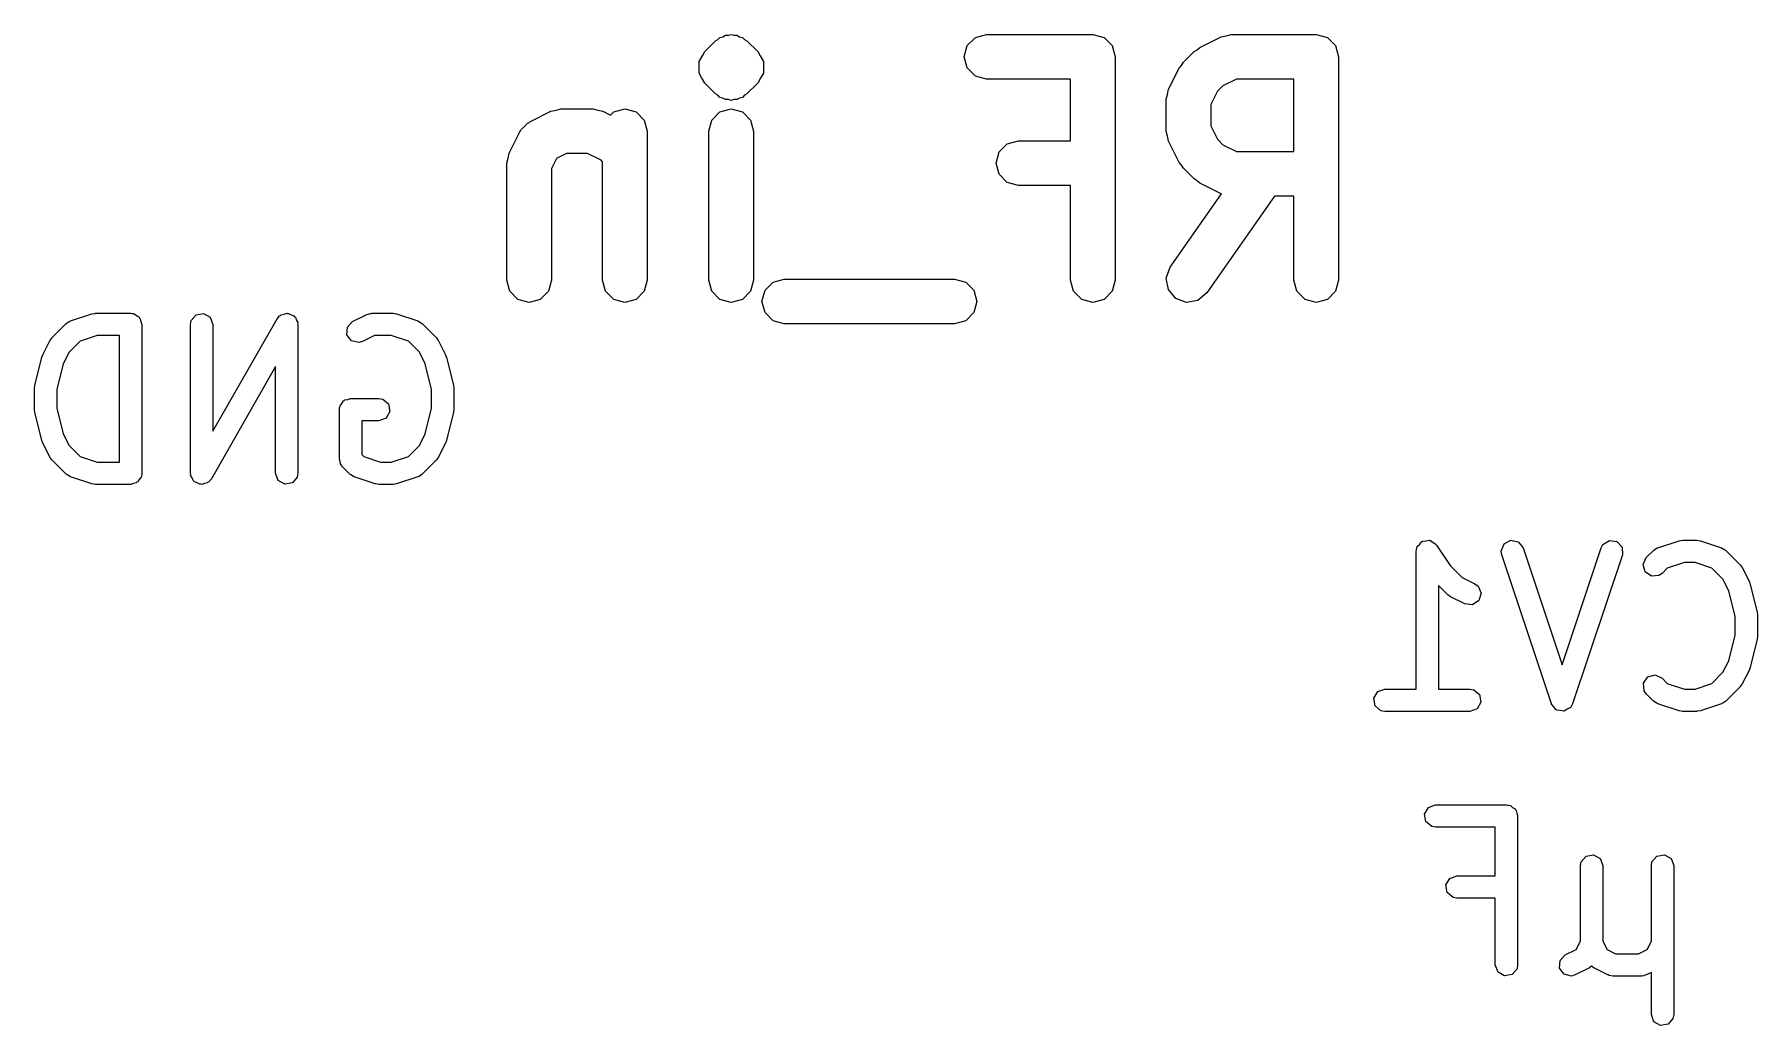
# Model space of a CAD drawing. Extents: x 10 to 287, y -200 to -10.
# Drawn here: x 155.07 to 166.64, y -78.08 to -71.42 of the extents above; entities that cross this region are included whole.
import ezdxf

# ---------------------------------------------------------------- set-up
doc = ezdxf.new("R2010")
doc.units = 0
doc.layers.add('BLACK', color=7, linetype='CONTINUOUS')

msp = doc.modelspace()

# ---------------------------------------------------------------- linework, layer by layer
at = {"layer": 'BLACK', "linetype": 'CONTINUOUS'}
for p, q in [((159.573, -71.5339), (159.644, -71.4625)), ((159.644, -71.4625), (159.661, -71.4526)), ((159.644, -71.4625), (159.644, -71.4625)), ((159.644, -71.4625), (159.644, -71.4625)), ((159.661, -71.4526), (159.675, -71.4387)), ((159.675, -71.4387), (159.694, -71.4336)), ((159.694, -71.4336), (159.711, -71.4237)), ((159.711, -71.4237), (159.731, -71.4237)), ((159.731, -71.4237), (159.75, -71.4186)), ((159.75, -71.4186), (159.769, -71.4237)), ((159.769, -71.4237), (159.789, -71.4237)), ((159.789, -71.4237), (159.806, -71.4336)), ((159.806, -71.4336), (159.825, -71.4387)), ((159.825, -71.4387), (159.839, -71.4526)), ((159.839, -71.4526), (159.856, -71.4625)), ((159.856, -71.4625), (159.856, -71.4625)), ((159.856, -71.4625), (159.856, -71.4625)), ((159.856, -71.4625), (159.928, -71.5339)), ((161.315, -71.5686), (161.335, -71.4936)), ((161.335, -71.4936), (161.39, -71.4387)), ((161.39, -71.4387), (161.465, -71.4186)), ((161.465, -71.4186), (162.179, -71.4186)), ((162.179, -71.4186), (162.254, -71.4387)), ((162.254, -71.4387), (162.309, -71.4936)), ((162.309, -71.4936), (162.329, -71.5686)), ((162.879, -71.5219), (162.897, -71.5058)), ((162.897, -71.5058), (163.04, -71.4344)), ((163.04, -71.4344), (163.074, -71.4275)), ((163.074, -71.4275), (163.107, -71.4186)), ((163.107, -71.4186), (163.679, -71.4186)), ((163.679, -71.4186), (163.754, -71.4387)), ((163.754, -71.4387), (163.809, -71.4936)), ((163.809, -71.4936), (163.829, -71.5686)), ((159.534, -71.6012), (159.557, -71.5617)), ((159.534, -71.6788), (159.534, -71.6012)), ((159.557, -71.5617), (159.573, -71.5339)), ((159.928, -71.5339), (159.928, -71.5339)), ((159.928, -71.5339), (159.928, -71.5339)), ((159.928, -71.5339), (159.944, -71.5617)), ((159.944, -71.5617), (159.967, -71.6012)), ((159.967, -71.6012), (159.967, -71.6788)), ((161.335, -71.6436), (161.315, -71.5686)), ((162.329, -71.5686), (162.329, -73.0686)), ((162.759, -71.6443), (162.775, -71.6263)), ((162.775, -71.6263), (162.787, -71.6054)), ((162.787, -71.6054), (162.859, -71.5339)), ((162.859, -71.5339), (162.879, -71.5219)), ((163.829, -71.5686), (163.829, -73.0686)), ((159.55, -71.7071), (159.534, -71.6788)), ((159.573, -71.7461), (159.55, -71.7071)), ((159.644, -71.8175), (159.573, -71.7461)), ((159.928, -71.7461), (159.856, -71.8175)), ((159.95, -71.7071), (159.928, -71.7461)), ((159.928, -71.7461), (159.928, -71.7461)), ((159.967, -71.6788), (159.95, -71.7071)), ((161.39, -71.6985), (161.335, -71.6436)), ((161.465, -71.7186), (161.39, -71.6985)), ((162.029, -71.7186), (161.465, -71.7186)), ((162.029, -72.1329), (162.029, -71.7186)), ((162.688, -71.7872), (162.759, -71.6443)), ((163.143, -71.7186), (163.053, -71.7633)), ((163.529, -71.7186), (163.143, -71.7186)), ((163.529, -72.2043), (163.529, -71.7186)), ((159.661, -71.8274), (159.644, -71.8175)), ((159.644, -71.8175), (159.644, -71.8175)), ((159.675, -71.8413), (159.661, -71.8274)), ((159.694, -71.8464), (159.675, -71.8413)), ((159.711, -71.8563), (159.694, -71.8464)), ((159.731, -71.8563), (159.711, -71.8563)), ((159.75, -71.8614), (159.731, -71.8563)), ((159.769, -71.8563), (159.75, -71.8614)), ((159.789, -71.8563), (159.769, -71.8563)), ((159.806, -71.8464), (159.789, -71.8563)), ((159.825, -71.8413), (159.806, -71.8464)), ((159.839, -71.8274), (159.825, -71.8413)), ((159.856, -71.8175), (159.839, -71.8274)), ((162.672, -71.8543), (162.681, -71.821)), ((162.672, -72.0686), (162.672, -71.8543)), ((162.681, -71.821), (162.688, -71.7872)), ((163.016, -71.8003), (162.972, -71.8897)), ((163.053, -71.7633), (163.016, -71.8003)), ((158.397, -72.0058), (158.54, -71.9344)), ((158.54, -71.9344), (158.574, -71.9275)), ((158.574, -71.9275), (158.607, -71.9186)), ((158.607, -71.9186), (158.822, -71.9186)), ((158.822, -71.9186), (158.855, -71.9275)), ((158.855, -71.9275), (158.889, -71.9344)), ((158.889, -71.9344), (158.94, -71.9599)), ((158.94, -71.9599), (158.961, -71.9387)), ((158.961, -71.9387), (159.036, -71.9186)), ((159.036, -71.9186), (159.111, -71.9387)), ((159.111, -71.9387), (159.166, -71.9936)), ((159.62, -71.9936), (159.675, -71.9387)), ((159.675, -71.9387), (159.75, -71.9186)), ((159.75, -71.9186), (159.825, -71.9387)), ((159.825, -71.9387), (159.88, -71.9936)), ((162.972, -71.8897), (162.972, -72.0332)), ((158.259, -72.2158), (158.33, -72.0729)), ((158.33, -72.0729), (158.336, -72.0661)), ((158.336, -72.0661), (158.339, -72.0574)), ((158.339, -72.0574), (158.362, -72.0374)), ((158.362, -72.0374), (158.382, -72.0148)), ((158.382, -72.0148), (158.391, -72.0119)), ((158.391, -72.0119), (158.397, -72.0058)), ((159.166, -71.9936), (159.186, -72.0686)), ((159.186, -72.0686), (159.186, -73.0686)), ((159.6, -72.0686), (159.62, -71.9936)), ((159.6, -73.0686), (159.6, -72.0686)), ((159.88, -71.9936), (159.9, -72.0686)), ((159.9, -72.0686), (159.9, -73.0686)), ((162.681, -72.1019), (162.672, -72.0686)), ((162.972, -72.0332), (163.016, -72.1226)), ((161.529, -72.2829), (161.549, -72.2079)), ((161.549, -72.2079), (161.604, -72.153)), ((161.604, -72.153), (161.679, -72.1329)), ((161.679, -72.1329), (162.029, -72.1329)), ((162.688, -72.1357), (162.681, -72.1019)), ((162.759, -72.2785), (162.688, -72.1357)), ((163.016, -72.1226), (163.053, -72.1596)), ((163.053, -72.1596), (163.143, -72.2043)), ((163.143, -72.2043), (163.529, -72.2043)), ((158.243, -72.2829), (158.252, -72.2496)), ((158.243, -73.0686), (158.243, -72.2829)), ((158.252, -72.2496), (158.259, -72.2158)), ((158.576, -72.2518), (158.543, -72.3183)), ((158.543, -72.3183), (158.543, -73.0686)), ((158.643, -72.2186), (158.576, -72.2518)), ((158.786, -72.2186), (158.643, -72.2186)), ((158.876, -72.2633), (158.786, -72.2186)), ((158.886, -72.2736), (158.876, -72.2633)), ((158.886, -73.0686), (158.886, -72.2736)), ((161.549, -72.3579), (161.529, -72.2829)), ((162.775, -72.2966), (162.759, -72.2785)), ((162.787, -72.3175), (162.775, -72.2966)), ((162.859, -72.3889), (162.787, -72.3175)), ((161.604, -72.4128), (161.549, -72.3579)), ((161.679, -72.4329), (161.604, -72.4128)), ((162.029, -72.4329), (161.679, -72.4329)), ((162.029, -73.0686), (162.029, -72.4329)), ((162.879, -72.401), (162.859, -72.3889)), ((162.897, -72.417), (162.879, -72.401)), ((163.04, -72.4884), (162.897, -72.417)), ((162.699, -72.9826), (163.044, -72.4892)), ((163.4, -72.5043), (162.945, -73.1546)), ((163.044, -72.4892), (163.04, -72.4884)), ((163.529, -72.5043), (163.4, -72.5043)), ((163.529, -73.0686), (163.529, -72.5043)), ((162.672, -73.0555), (162.699, -72.9826)), ((158.263, -73.1436), (158.243, -73.0686)), ((158.543, -73.0686), (158.523, -73.1436)), ((158.906, -73.1436), (158.886, -73.0686)), ((159.186, -73.0686), (159.166, -73.1436)), ((159.62, -73.1436), (159.6, -73.0686)), ((159.9, -73.0686), (159.88, -73.1436)), ((159.978, -73.1364), (160.032, -73.0815)), ((160.032, -73.0815), (160.107, -73.0614)), ((160.107, -73.0614), (161.25, -73.0614)), ((161.25, -73.0614), (161.325, -73.0815)), ((161.325, -73.0815), (161.38, -73.1364)), ((162.049, -73.1436), (162.029, -73.0686)), ((162.329, -73.0686), (162.309, -73.1436)), ((162.686, -73.132), (162.672, -73.0555)), ((162.736, -73.1915), (162.686, -73.132)), ((163.549, -73.1436), (163.529, -73.0686)), ((163.829, -73.0686), (163.809, -73.1436)), ((158.318, -73.1985), (158.263, -73.1436)), ((158.393, -73.2186), (158.318, -73.1985)), ((158.468, -73.1985), (158.393, -73.2186)), ((158.523, -73.1436), (158.468, -73.1985)), ((158.961, -73.1985), (158.906, -73.1436)), ((159.036, -73.2186), (158.961, -73.1985)), ((159.111, -73.1985), (159.036, -73.2186)), ((159.166, -73.1436), (159.111, -73.1985)), ((159.675, -73.1985), (159.62, -73.1436)), ((159.75, -73.2186), (159.675, -73.1985)), ((159.825, -73.1985), (159.75, -73.2186)), ((159.88, -73.1436), (159.825, -73.1985)), ((159.957, -73.2114), (159.978, -73.1364)), ((159.978, -73.2864), (159.957, -73.2114)), ((161.38, -73.1364), (161.4, -73.2114)), ((161.4, -73.2114), (161.38, -73.2864)), ((162.104, -73.1985), (162.049, -73.1436)), ((162.179, -73.2186), (162.104, -73.1985)), ((162.254, -73.1985), (162.179, -73.2186)), ((162.309, -73.1436), (162.254, -73.1985)), ((162.809, -73.218), (162.736, -73.1915)), ((162.885, -73.2045), (162.809, -73.218)), ((162.945, -73.1546), (162.885, -73.2045)), ((163.604, -73.1985), (163.549, -73.1436)), ((163.679, -73.2186), (163.604, -73.1985)), ((163.754, -73.1985), (163.679, -73.2186)), ((163.809, -73.1436), (163.754, -73.1985)), ((155.188, -73.4562), (155.284, -73.361)), ((155.284, -73.361), (155.305, -73.346)), ((155.305, -73.346), (155.309, -73.3456)), ((155.309, -73.3456), (155.313, -73.3428)), ((155.313, -73.3428), (155.456, -73.2952)), ((155.456, -73.2952), (155.478, -73.2919)), ((155.478, -73.2919), (155.479, -73.2914)), ((155.479, -73.2914), (155.718, -73.2914)), ((155.718, -73.2914), (155.727, -73.2931)), ((155.727, -73.2931), (155.731, -73.2925)), ((155.731, -73.2925), (155.733, -73.2942)), ((155.733, -73.2942), (155.743, -73.2959)), ((155.743, -73.2959), (155.758, -73.3084)), ((155.758, -73.3084), (155.775, -73.3182)), ((155.775, -73.3182), (155.777, -73.3245)), ((155.777, -73.3245), (155.782, -73.3289)), ((155.782, -73.3289), (155.786, -73.3481)), ((155.786, -73.3481), (155.793, -73.3664)), ((155.793, -73.3664), (155.793, -74.3664)), ((156.119, -73.3664), (156.123, -73.3407)), ((156.119, -74.3664), (156.119, -73.3664)), ((156.123, -73.3407), (156.156, -73.3014)), ((156.156, -73.3014), (156.207, -73.2925)), ((156.207, -73.2925), (156.251, -73.3182)), ((156.251, -73.3182), (156.269, -73.3664)), ((156.269, -74.084), (156.7, -73.3292)), ((156.269, -73.3664), (156.269, -74.084)), ((156.7, -73.3292), (156.717, -73.3091)), ((156.717, -73.3091), (156.723, -73.3067)), ((156.723, -73.3067), (156.728, -73.3014)), ((156.728, -73.3014), (156.747, -73.2981)), ((156.747, -73.2981), (156.765, -73.2914)), ((156.765, -73.2914), (156.771, -73.2937)), ((156.771, -73.2937), (156.778, -73.2925)), ((156.778, -73.2925), (156.795, -73.3022)), ((156.795, -73.3022), (156.813, -73.3087)), ((156.813, -73.3087), (156.817, -73.3147)), ((156.817, -73.3147), (156.823, -73.3182)), ((156.823, -73.3182), (156.829, -73.3363)), ((156.829, -73.3363), (156.839, -73.353)), ((156.839, -73.353), (156.838, -73.3599)), ((156.838, -73.3599), (156.84, -73.3664)), ((156.84, -73.3664), (156.84, -74.3664)), ((157.173, -73.3842), (157.208, -73.3469)), ((157.208, -73.3469), (157.303, -73.2993)), ((157.303, -73.2993), (157.328, -73.2919)), ((157.328, -73.2919), (157.332, -73.2929)), ((157.332, -73.2929), (157.337, -73.2914)), ((157.337, -73.2914), (157.479, -73.2914)), ((157.479, -73.2914), (157.502, -73.2953)), ((157.502, -73.2953), (157.503, -73.2952)), ((157.503, -73.2952), (157.646, -73.3428)), ((157.646, -73.3428), (157.669, -73.3553)), ((157.669, -73.3553), (157.671, -73.3591)), ((157.671, -73.3591), (157.675, -73.361)), ((157.675, -73.361), (157.771, -73.4562)), ((160.032, -73.3413), (159.978, -73.2864)), ((160.107, -73.3614), (160.032, -73.3413)), ((161.25, -73.3614), (160.107, -73.3614)), ((161.325, -73.3413), (161.25, -73.3614)), ((161.38, -73.2864), (161.325, -73.3413)), ((155.127, -73.5709), (155.174, -73.4757)), ((155.174, -73.4757), (155.188, -73.4577)), ((155.188, -73.4577), (155.188, -73.4562)), ((155.377, -73.4796), (155.303, -73.5537)), ((155.492, -73.4414), (155.377, -73.4796)), ((155.643, -73.4414), (155.492, -73.4414)), ((155.643, -74.2914), (155.643, -73.4414)), ((157.169, -73.4354), (157.173, -73.3842)), ((157.2, -73.4766), (157.169, -73.4354)), ((157.25, -73.4885), (157.2, -73.4766)), ((157.275, -73.4811), (157.25, -73.4885)), ((157.354, -73.4414), (157.275, -73.4811)), ((157.467, -73.4414), (157.354, -73.4414)), ((157.582, -73.4796), (157.467, -73.4414)), ((157.656, -73.5537), (157.582, -73.4796)), ((157.771, -73.4562), (157.783, -73.4746)), ((157.783, -73.4746), (157.785, -73.4757)), ((157.785, -73.4757), (157.832, -73.5709)), ((155.073, -73.7768), (155.121, -73.5863)), ((155.121, -73.5863), (155.126, -73.5745)), ((155.126, -73.5745), (155.127, -73.5709)), ((155.303, -73.5537), (155.264, -73.6307)), ((157.694, -73.6307), (157.656, -73.5537)), ((157.832, -73.5709), (157.836, -73.5833)), ((157.836, -73.5833), (157.838, -73.5863)), ((157.838, -73.5863), (157.886, -73.7768)), ((155.264, -73.6307), (155.221, -73.8042)), ((156.69, -73.6488), (156.259, -74.4036)), ((156.69, -74.3664), (156.69, -73.6488)), ((157.738, -73.8042), (157.694, -73.6307)), ((155.071, -73.795), (155.074, -73.7802)), ((155.071, -73.9378), (155.071, -73.795)), ((155.074, -73.7802), (155.073, -73.7768)), ((155.221, -73.8042), (155.221, -73.9286)), ((157.738, -73.9286), (157.738, -73.8042)), ((157.886, -73.7768), (157.887, -73.7917)), ((157.887, -73.7917), (157.888, -73.795)), ((157.888, -73.795), (157.888, -73.9378)), ((155.072, -73.9411), (155.071, -73.9378)), ((155.073, -73.956), (155.072, -73.9411)), ((155.221, -73.9286), (155.264, -74.1021)), ((157.119, -73.9378), (157.12, -73.9281)), ((157.119, -74.2711), (157.119, -73.9378)), ((157.12, -73.9248), (157.122, -73.9219)), ((157.12, -73.9281), (157.12, -73.9248)), ((157.122, -73.9219), (157.123, -73.9122)), ((157.123, -73.9122), (157.136, -73.8972)), ((157.136, -73.8972), (157.146, -73.8804)), ((157.146, -73.8804), (157.152, -73.878)), ((157.152, -73.878), (157.156, -73.8729)), ((157.156, -73.8729), (157.175, -73.8695)), ((157.175, -73.8695), (157.194, -73.8628)), ((157.194, -73.8628), (157.384, -73.8628)), ((157.384, -73.8628), (157.41, -73.8673)), ((157.41, -73.8673), (157.449, -73.9003)), ((157.449, -73.9003), (157.458, -73.9508)), ((157.694, -74.1021), (157.738, -73.9286)), ((157.888, -73.9378), (157.885, -73.9526)), ((155.121, -74.1465), (155.073, -73.956)), ((157.384, -74.0128), (157.269, -74.0128)), ((157.269, -74.0128), (157.269, -74.2401)), ((157.432, -73.9953), (157.384, -74.0128)), ((157.458, -73.9508), (157.432, -73.9953)), ((157.886, -73.956), (157.838, -74.1465)), ((157.885, -73.9526), (157.886, -73.956)), ((155.123, -74.1494), (155.121, -74.1465)), ((155.127, -74.1618), (155.123, -74.1494)), ((155.174, -74.2571), (155.127, -74.1618)), ((155.264, -74.1021), (155.303, -74.1791)), ((157.656, -74.1791), (157.694, -74.1021)), ((157.832, -74.1618), (157.785, -74.2571)), ((157.833, -74.1583), (157.832, -74.1618)), ((157.838, -74.1465), (157.833, -74.1583)), ((155.175, -74.2582), (155.174, -74.2571)), ((155.188, -74.2766), (155.175, -74.2582)), ((155.284, -74.3718), (155.188, -74.2766)), ((155.303, -74.1791), (155.377, -74.2532)), ((155.377, -74.2532), (155.492, -74.2914)), ((155.492, -74.2914), (155.643, -74.2914)), ((157.124, -74.2865), (157.119, -74.2711)), ((157.126, -74.3028), (157.124, -74.2865)), ((157.269, -74.2401), (157.282, -74.2532)), ((157.282, -74.2532), (157.396, -74.2914)), ((157.396, -74.2914), (157.467, -74.2914)), ((157.467, -74.2914), (157.582, -74.2532)), ((157.582, -74.2532), (157.656, -74.1791)), ((157.771, -74.2766), (157.675, -74.3718)), ((157.785, -74.2571), (157.771, -74.2751)), ((157.771, -74.2751), (157.771, -74.2766)), ((155.288, -74.3737), (155.284, -74.3718)), ((155.29, -74.3775), (155.288, -74.3737)), ((155.313, -74.3899), (155.29, -74.3775)), ((155.456, -74.4375), (155.313, -74.3899)), ((155.775, -74.407), (155.766, -74.4238)), ((155.788, -74.392), (155.775, -74.407)), ((155.79, -74.3823), (155.788, -74.392)), ((155.791, -74.3794), (155.79, -74.3823)), ((155.793, -74.3664), (155.791, -74.3761)), ((155.791, -74.3761), (155.791, -74.3794)), ((156.121, -74.3729), (156.119, -74.3664)), ((156.12, -74.3797), (156.121, -74.3729)), ((156.13, -74.3964), (156.12, -74.3797)), ((156.136, -74.4146), (156.13, -74.3964)), ((156.259, -74.4036), (156.242, -74.4236)), ((156.708, -74.4146), (156.69, -74.3664)), ((156.836, -74.392), (156.803, -74.4313)), ((156.84, -74.3664), (156.836, -74.392)), ((157.135, -74.3163), (157.126, -74.3028)), ((157.136, -74.3194), (157.135, -74.3163)), ((157.138, -74.3204), (157.136, -74.3194)), ((157.141, -74.3242), (157.138, -74.3204)), ((157.188, -74.3718), (157.141, -74.3242)), ((157.192, -74.3737), (157.188, -74.3718)), ((157.195, -74.3775), (157.192, -74.3737)), ((157.218, -74.3899), (157.195, -74.3775)), ((157.36, -74.4375), (157.218, -74.3899)), ((157.646, -74.3899), (157.503, -74.4375)), ((157.65, -74.3871), (157.646, -74.3899)), ((157.654, -74.3867), (157.65, -74.3871)), ((157.675, -74.3718), (157.654, -74.3867)), ((155.457, -74.4375), (155.456, -74.4375)), ((155.479, -74.4414), (155.457, -74.4375)), ((155.718, -74.4414), (155.479, -74.4414)), ((155.736, -74.4347), (155.718, -74.4414)), ((155.755, -74.4313), (155.736, -74.4347)), ((155.759, -74.4261), (155.755, -74.4313)), ((155.766, -74.4238), (155.759, -74.4261)), ((156.142, -74.4181), (156.136, -74.4146)), ((156.146, -74.424), (156.142, -74.4181)), ((156.164, -74.4306), (156.146, -74.424)), ((156.181, -74.4402), (156.164, -74.4306)), ((156.188, -74.439), (156.181, -74.4402)), ((156.194, -74.4414), (156.188, -74.439)), ((156.212, -74.4347), (156.194, -74.4414)), ((156.231, -74.4313), (156.212, -74.4347)), ((156.236, -74.426), (156.231, -74.4313)), ((156.242, -74.4236), (156.236, -74.426)), ((156.752, -74.4402), (156.708, -74.4146)), ((156.803, -74.4313), (156.752, -74.4402)), ((157.362, -74.4375), (157.36, -74.4375)), ((157.384, -74.4414), (157.362, -74.4375)), ((157.479, -74.4414), (157.384, -74.4414)), ((157.481, -74.4408), (157.479, -74.4414)), ((157.503, -74.4375), (157.481, -74.4408)), ((164.35, -74.8904), (164.355, -74.8647)), ((164.355, -74.8647), (164.358, -74.8614)), ((164.358, -74.8571), (164.374, -74.8421)), ((164.358, -74.8614), (164.358, -74.8571)), ((164.374, -74.8421), (164.388, -74.8254)), ((164.388, -74.8254), (164.392, -74.8247)), ((164.392, -74.8247), (164.395, -74.8217)), ((164.395, -74.8217), (164.417, -74.8203)), ((164.417, -74.8203), (164.438, -74.8165)), ((164.438, -74.8165), (164.442, -74.8187)), ((164.442, -74.8187), (164.446, -74.8184)), ((164.446, -74.8184), (164.464, -74.8313)), ((164.464, -74.8313), (164.483, -74.8422)), ((164.483, -74.8422), (164.484, -74.8462)), ((164.484, -74.8462), (164.488, -74.8488)), ((164.488, -74.8488), (164.579, -74.9855)), ((164.922, -74.8883), (164.941, -74.8406)), ((164.941, -74.8406), (164.986, -74.8162)), ((164.986, -74.8162), (165.036, -74.8265)), ((165.036, -74.8265), (165.068, -74.8667)), ((165.068, -74.8667), (165.33, -75.6532)), ((165.33, -75.6532), (165.592, -74.8667)), ((165.592, -74.8667), (165.605, -74.8438)), ((165.605, -74.8438), (165.648, -74.8169)), ((165.648, -74.8169), (165.699, -74.8244)), ((165.699, -74.8244), (165.733, -74.8628)), ((165.733, -74.8628), (165.735, -74.9141)), ((165.944, -74.885), (165.965, -74.87)), ((165.965, -74.87), (165.97, -74.8696)), ((165.97, -74.8696), (165.973, -74.8668)), ((165.973, -74.8668), (166.116, -74.8192)), ((166.116, -74.8192), (166.138, -74.8159)), ((166.138, -74.8159), (166.14, -74.8154)), ((166.14, -74.8154), (166.235, -74.8154)), ((166.235, -74.8154), (166.257, -74.8193)), ((166.257, -74.8193), (166.259, -74.8192)), ((166.259, -74.8192), (166.402, -74.8668)), ((166.402, -74.8668), (166.424, -74.8793)), ((164.35, -75.8154), (164.35, -74.8904)), ((164.579, -74.9855), (164.66, -75.0668)), ((164.926, -74.9141), (164.922, -74.8883)), ((165.259, -75.9141), (164.926, -74.9141)), ((165.735, -74.9141), (165.401, -75.9141)), ((165.875, -74.9791), (165.896, -74.9326)), ((165.888, -75.0286), (165.875, -74.9791)), ((165.896, -74.9326), (165.944, -74.885)), ((166.152, -74.9654), (166.037, -75.0036)), ((166.223, -74.9654), (166.152, -74.9654)), ((166.337, -75.0036), (166.223, -74.9654)), ((166.424, -74.8793), (166.427, -74.8831)), ((166.427, -74.8831), (166.431, -74.885)), ((166.431, -74.885), (166.526, -74.9802)), ((166.526, -74.9802), (166.539, -74.9986)), ((164.66, -75.0668), (164.745, -75.109)), ((165.93, -75.0581), (165.888, -75.0286)), ((165.981, -75.0536), (165.93, -75.0581)), ((166.002, -75.0387), (165.981, -75.0536)), ((166.037, -75.0036), (166.002, -75.0387)), ((166.411, -75.0777), (166.337, -75.0036)), ((166.45, -75.1547), (166.411, -75.0777)), ((166.539, -74.9986), (166.54, -74.9997)), ((166.54, -74.9997), (166.588, -75.0949)), ((166.588, -75.0949), (166.591, -75.1073)), ((164.563, -75.1815), (164.5, -75.1191)), ((164.5, -75.1191), (164.5, -75.8154)), ((164.564, -75.1822), (164.563, -75.1815)), ((164.582, -75.1956), (164.564, -75.1822)), ((164.678, -75.2432), (164.582, -75.1956)), ((164.745, -75.109), (164.766, -75.1245)), ((164.766, -75.1245), (164.786, -75.1716)), ((164.786, -75.1716), (164.771, -75.2208)), ((166.493, -75.3282), (166.45, -75.1547)), ((166.591, -75.1073), (166.593, -75.1103)), ((166.593, -75.1103), (166.641, -75.3008)), ((164.729, -75.249), (164.678, -75.2432)), ((164.771, -75.2208), (164.729, -75.249)), ((166.493, -75.4526), (166.493, -75.3282)), ((166.641, -75.3008), (166.642, -75.3157)), ((166.642, -75.3157), (166.643, -75.319)), ((166.643, -75.319), (166.643, -75.4618)), ((166.45, -75.6261), (166.493, -75.4526)), ((166.641, -75.48), (166.593, -75.6705)), ((166.643, -75.4618), (166.641, -75.4766)), ((166.641, -75.4766), (166.641, -75.48)), ((166.411, -75.7031), (166.45, -75.6261)), ((166.593, -75.6705), (166.588, -75.6823)), ((165.877, -75.7757), (165.906, -75.7337)), ((165.881, -75.8268), (165.877, -75.7757)), ((165.906, -75.7337), (165.956, -75.7204)), ((165.956, -75.7204), (166.002, -75.7421)), ((166.002, -75.7421), (166.037, -75.7772)), ((166.037, -75.7772), (166.152, -75.8154)), ((166.223, -75.8154), (166.337, -75.7772)), ((166.337, -75.7772), (166.411, -75.7031)), ((166.54, -75.7811), (166.527, -75.7991)), ((166.588, -75.6858), (166.54, -75.7811)), ((166.588, -75.6823), (166.588, -75.6858)), ((164.066, -75.8774), (164.092, -75.8329)), ((164.075, -75.9279), (164.066, -75.8774)), ((164.092, -75.8329), (164.14, -75.8154)), ((164.14, -75.8154), (164.35, -75.8154)), ((164.5, -75.8154), (164.711, -75.8154)), ((164.711, -75.8154), (164.737, -75.8199)), ((164.737, -75.8199), (164.776, -75.8529)), ((164.785, -75.9034), (164.759, -75.9478)), ((164.776, -75.8529), (164.785, -75.9034)), ((165.896, -75.8482), (165.881, -75.8268)), ((165.944, -75.8958), (165.896, -75.8482)), ((165.948, -75.8977), (165.944, -75.8958)), ((165.95, -75.9015), (165.948, -75.8977)), ((165.973, -75.9139), (165.95, -75.9015)), ((166.152, -75.8154), (166.223, -75.8154)), ((166.405, -75.9111), (166.402, -75.9139)), ((166.41, -75.9107), (166.405, -75.9111)), ((166.431, -75.8958), (166.41, -75.9107)), ((166.526, -75.8006), (166.431, -75.8958)), ((166.527, -75.7991), (166.526, -75.8006)), ((164.114, -75.9609), (164.075, -75.9279)), ((164.14, -75.9654), (164.114, -75.9609)), ((164.711, -75.9654), (164.14, -75.9654)), ((164.759, -75.9478), (164.711, -75.9654)), ((165.26, -75.9158), (165.259, -75.9141)), ((165.26, -75.9179), (165.26, -75.9158)), ((165.276, -75.9357), (165.26, -75.9179)), ((165.291, -75.9543), (165.276, -75.9357)), ((165.293, -75.9547), (165.291, -75.9543)), ((165.294, -75.9563), (165.293, -75.9547)), ((165.318, -75.9598), (165.294, -75.9563)), ((165.341, -75.9646), (165.318, -75.9598)), ((165.343, -75.9635), (165.341, -75.9646)), ((165.345, -75.9639), (165.343, -75.9635)), ((165.365, -75.9514), (165.345, -75.9639)), ((165.386, -75.9401), (165.365, -75.9514)), ((165.387, -75.9381), (165.386, -75.9401)), ((165.389, -75.937), (165.387, -75.9381)), ((165.401, -75.9141), (165.389, -75.937)), ((166.116, -75.9615), (165.973, -75.9139)), ((166.118, -75.9615), (166.116, -75.9615)), ((166.14, -75.9654), (166.118, -75.9615)), ((166.235, -75.9654), (166.14, -75.9654)), ((166.236, -75.9648), (166.235, -75.9654)), ((166.259, -75.9615), (166.236, -75.9648)), ((166.402, -75.9139), (166.259, -75.9615)), ((164.433, -76.6109), (164.481, -76.5934)), ((164.481, -76.5934), (164.957, -76.5934)), ((164.957, -76.5934), (164.967, -76.5951)), ((164.967, -76.5951), (164.97, -76.5945)), ((164.97, -76.5945), (164.973, -76.5962)), ((164.973, -76.5962), (164.983, -76.5979)), ((164.983, -76.5979), (164.998, -76.6104)), ((164.407, -76.6554), (164.433, -76.6109)), ((164.416, -76.7059), (164.407, -76.6554)), ((164.455, -76.7389), (164.416, -76.7059)), ((164.998, -76.6104), (165.015, -76.6202)), ((165.015, -76.6202), (165.017, -76.6265)), ((165.017, -76.6265), (165.022, -76.6309)), ((165.022, -76.6309), (165.026, -76.6501)), ((165.026, -76.6501), (165.032, -76.6684)), ((165.032, -76.6684), (165.032, -77.6684)), ((164.481, -76.7434), (164.455, -76.7389)), ((164.882, -76.7434), (164.481, -76.7434)), ((164.882, -77.0696), (164.882, -76.7434)), ((165.458, -76.9761), (165.491, -76.9368)), ((165.491, -76.9368), (165.542, -76.9279)), ((165.542, -76.9279), (165.586, -76.9535)), ((165.586, -76.9535), (165.604, -77.0017)), ((165.934, -76.9761), (165.967, -76.9368)), ((165.967, -76.9368), (166.018, -76.9279)), ((166.018, -76.9279), (166.062, -76.9535)), ((166.062, -76.9535), (166.08, -77.0017)), ((165.454, -77.0017), (165.458, -76.9761)), ((165.454, -77.5078), (165.454, -77.0017)), ((165.604, -77.0017), (165.604, -77.5078)), ((165.93, -77.0017), (165.934, -76.9761)), ((165.93, -77.5078), (165.93, -77.0017)), ((166.08, -77.0017), (166.08, -78.0017)), ((164.55, -77.1315), (164.576, -77.0871)), ((164.559, -77.1821), (164.55, -77.1315)), ((164.598, -77.215), (164.559, -77.1821)), ((164.576, -77.0871), (164.624, -77.0696)), ((164.624, -77.0696), (164.882, -77.0696)), ((164.624, -77.2196), (164.598, -77.215)), ((164.882, -77.2196), (164.624, -77.2196)), ((164.882, -77.6684), (164.882, -77.2196)), ((165.425, -77.5649), (165.454, -77.5078)), ((165.604, -77.5078), (165.632, -77.5649)), ((165.901, -77.5649), (165.93, -77.5078)), ((165.314, -77.6898), (165.317, -77.6386)), ((165.317, -77.6386), (165.352, -77.6013)), ((165.352, -77.6013), (165.425, -77.5649)), ((165.632, -77.5649), (165.689, -77.5934)), ((165.689, -77.5934), (165.844, -77.5934)), ((165.844, -77.5934), (165.901, -77.5649)), ((164.9, -77.7166), (164.882, -77.6684)), ((164.944, -77.7422), (164.9, -77.7166)), ((164.995, -77.7333), (164.944, -77.7422)), ((165.028, -77.694), (164.995, -77.7333)), ((165.032, -77.6684), (165.028, -77.694)), ((165.345, -77.731), (165.314, -77.6898)), ((165.394, -77.7429), (165.345, -77.731)), ((165.419, -77.7355), (165.394, -77.7429)), ((165.515, -77.6878), (165.419, -77.7355)), ((165.522, -77.6797), (165.515, -77.6878)), ((165.528, -77.6771), (165.522, -77.6797)), ((165.543, -77.6878), (165.528, -77.6771)), ((165.638, -77.7355), (165.543, -77.6878)), ((165.643, -77.736), (165.638, -77.7355)), ((165.646, -77.7389), (165.643, -77.736)), ((165.672, -77.7434), (165.646, -77.7389)), ((165.862, -77.7434), (165.672, -77.7434)), ((165.866, -77.7418), (165.862, -77.7434)), ((165.871, -77.7429), (165.866, -77.7418)), ((165.896, -77.7355), (165.871, -77.7429)), ((165.93, -77.7183), (165.896, -77.7355)), ((165.93, -78.0017), (165.93, -77.7183)), ((165.947, -78.0499), (165.93, -78.0017)), ((165.992, -78.0756), (165.947, -78.0499)), ((166.042, -78.0667), (165.992, -78.0756)), ((166.075, -78.0274), (166.042, -78.0667)), ((166.08, -78.0017), (166.075, -78.0274))]:
    msp.add_line(p, q, dxfattribs=at)

doc.saveas('drawing.dxf')
